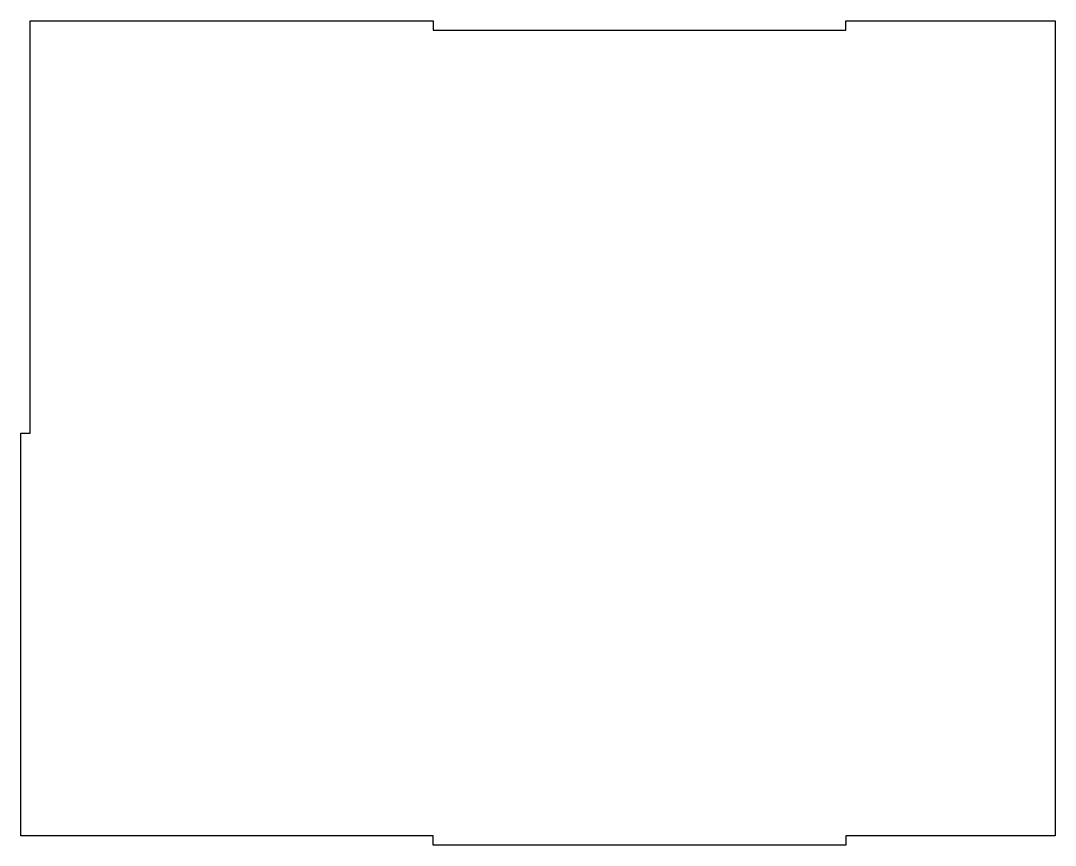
# Model space of a CAD drawing. Header units: millimetres. Extents: x 150 to 476, y -130 to 130.
import ezdxf

# ---------------------------------------------------------------- set-up
doc = ezdxf.new("R2010")
doc.units = ezdxf.units.MM
doc.layers.get('0').update_dxf_attribs({"linetype": 'CONTINUOUS'})

msp = doc.modelspace()

# ---------------------------------------------------------------- linework, layer by layer
msp.add_line((410, 130), (476, 130))
msp.add_lwpolyline([(476, 130), (476, -127), (410, -127), (410, -130), (280, -130), (280, -127), (150, -127), (150, 0), (153, 0), (153, 130), (280, 130), (280, 127), (410, 127), (410, 130)], close=True)

doc.saveas('drawing.dxf')
